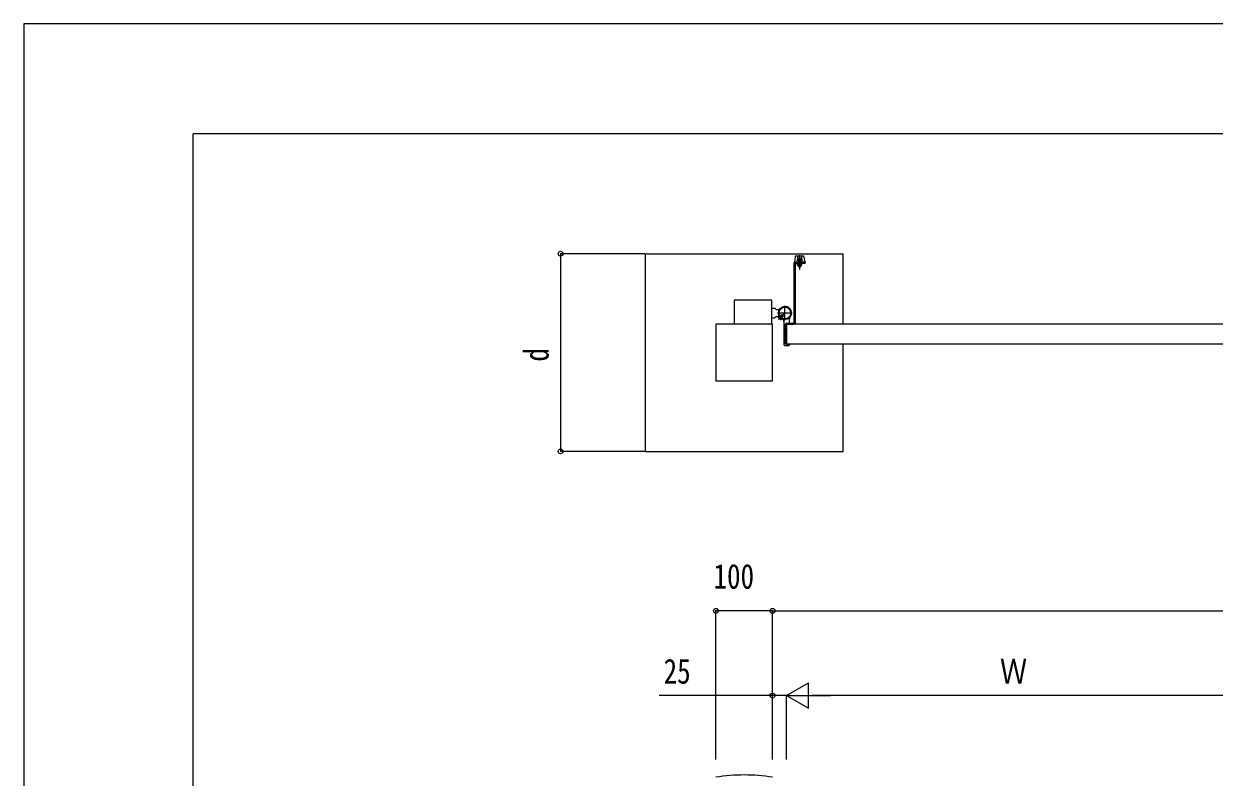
# Model space of a CAD drawing. Units: millimetres, scale not verified. Extents: x -4205 to 4205, y -2970 to 2970.
# Drawn here: x -4205 to -2098, y 1636 to 2970 of the extents above; entities that cross this region are included whole.
import ezdxf
from ezdxf.enums import TextEntityAlignment as Align

# ---------------------------------------------------------------- set-up
doc = ezdxf.new("R2010")
doc.units = ezdxf.units.MM
doc.header["$LTSCALE"] = 12
for name, color, linetype in [('0-4_YKK_A1', 4, 'Continuous'), ('0-5_YKK_D', 6, 'Continuous'), ('0-6_YKK_ZWAK', 7, 'Continuous')]:
    doc.layers.add(name, color=color, linetype=linetype)
doc.styles.add('ＭＳ ゴシック', font='')
doc.styles.get('ＭＳ ゴシック').set_extended_font_data('MS Gothic')

msp = doc.modelspace()

# ---------------------------------------------------------------- linework, layer by layer
at = {"layer": '0-4_YKK_A1'}
for p, q in [((-2839.72, 2557.27), (-2840.98, 2548)), ((-2837.73, 2559), (-2826.23, 2559)), ((-2836.98, 2552), (-2826.98, 2552)), ((-2835.48, 2559), (-2835.48, 2552)), ((-2833.98, 2552), (-2833.98, 2548)), ((-2833.32, 2542), (-2833.32, 2552)), ((-2831.98, 2560.33), (-2831.98, 2535.22)), ((-2830.64, 2542), (-2830.64, 2552)), ((-2829.98, 2552), (-2829.98, 2548)), ((-2829.98, 2551.5), (-2826.98, 2551.5)), ((-2828.48, 2559), (-2828.48, 2552)), ((-2826.98, 2552), (-2826.98, 2551.5)), ((-2824.24, 2557.27), (-2822.98, 2548)), ((-2754.98, 2438), (-2754.98, 2563)), ((-2841.98, 2546), (-2841.98, 2440)), ((-2822.98, 2548), (-2840.98, 2548)), ((-2839.98, 2548), (-2821.98, 2548)), ((-2839.98, 2546), (-2821.98, 2546)), ((-2839.98, 2546), (-2839.98, 2440)), ((-2831.98, 2546), (-2828.48, 2546)), ((-2831.98, 2545.7), (-2831.98, 2543.1)), ((-2828.48, 2546), (-2828.48, 2542.8)), ((-2821.98, 2548), (-2821.98, 2546)), ((-2947.98, 2479.5), (-2947.98, 2438)), ((-2945.98, 2481.5), (-2882.98, 2481.5)), ((-2880.98, 2438), (-2880.98, 2479.5)), ((-2880.98, 2466.5), (-2875.98, 2466.5)), ((-2873.48, 2464), (-2875.98, 2466.5)), ((-2857.98, 2445), (-2857.98, 2471)), ((-2880.98, 2449.5), (-2875.98, 2449.5)), ((-2873.48, 2452), (-2875.98, 2449.5)), ((-2873.48, 2464), (-2867.79, 2464)), ((-2873.48, 2452), (-2868.78, 2452)), ((-2844.98, 2458), (-2870.98, 2458)), ((-2869.53, 2446.45), (-2859.47, 2456.51)), ((-2866.3, 2451.58), (-2867.06, 2450.82)), ((-2866.7, 2452.11), (-2863.28, 2455.53)), ((-2862.82, 2455.06), (-2866.3, 2451.58)), ((-2864.4, 2449.68), (-2865.16, 2448.92)), ((-2860.92, 2453.16), (-2864.4, 2449.68)), ((-2860.46, 2452.7), (-2863.87, 2449.29)), ((-2863.28, 2455.53), (-2860.46, 2452.7)), ((-2849.98, 2438.8), (-2849.98, 2447.84)), ((-2859.98, 2443.06), (-2859.98, 2402.5)), ((-2856.98, 2403), (-2856.98, 2438)), ((-2854.98, 2440), (-2841.98, 2440)), ((-2854.98, 2438), (-2854.98, 2403)), ((-2854.98, 2403), (-2854.98, 2438)), ((-2854.98, 2438), (-2841.98, 2438)), ((-2854.68, 2438.3), (-2850.48, 2438.3)), ((-2856.98, 2405), (-2854.98, 2405)), ((-2854.98, 2403), (-2856.98, 2403)), ((-2854.68, 2402.7), (-2850.48, 2402.7)), ((-2849.98, 2402.2), (-2849.98, 2401.5)), ((-2857.98, 2400.5), (-2850.98, 2400.5))]:
    msp.add_line(p, q, dxfattribs=at)
for points in [[(-3104.98, 2213), (-3104.98, 2563), (-2754.98, 2563)], [(-2836.98, 2552), (-2836.98, 2551.5), (-2833.98, 2551.5)], [(-2833.98, 2552), (-2835.48, 2552), (-2835.1, 2553.41)], [(-2834.08, 2554.35), (-2833.13, 2552.4), (-2831.98, 2551.79)], [(-2829.88, 2554.35), (-2830.83, 2552.4), (-2831.98, 2551.79)], [(-2829.98, 2552), (-2828.48, 2552), (-2828.86, 2553.41)], [(-2828.48, 2542.8), (-2835.48, 2542.8), (-2835.48, 2546), (-2831.98, 2546)], [(-2867.53, 2451.28), (-2868.59, 2452.34), (-2869.31, 2451.08)], [(-2869.26, 2449.69), (-2867.21, 2450.4), (-2865.97, 2450.02)], [(-2863.87, 2449.29), (-2864.7, 2448.45), (-2867.53, 2451.28), (-2866.7, 2452.11)], [(-2866.29, 2446.72), (-2865.58, 2448.77), (-2865.97, 2450.02)], [(-2864.7, 2448.45), (-2863.64, 2447.39), (-2864.9, 2446.67)], [(-2054.98, 2438), (-2054.98, 2403), (-2854.98, 2403)], [(-2054.98, 2438), (-2854.98, 2438), (-2854.98, 2403)], [(-3104.98, 2213), (-2754.98, 2213), (-2754.98, 2403)]]:
    msp.add_lwpolyline(points, dxfattribs=at)
for points in [[(-2829.98, 2542), (-2833.98, 2542), (-2833.98, 2552), (-2829.98, 2552)], [(-2979.98, 2338), (-2879.98, 2338), (-2879.98, 2438), (-2979.98, 2438)]]:
    msp.add_lwpolyline(points, close=True, dxfattribs=at)
for radius in [11.5, 10.35]:
    msp.add_circle((-2857.98, 2458), radius, dxfattribs=at)
for centre, radius, start, end in [((-2837.73, 2557), 2, 90, 172.23483), ((-2833.85, 2553.07), 1.3, 104.0353, 165), ((-2831.98, 2545.6), 9, 75.9647, 104.0353), ((-2830.11, 2553.07), 1.3, 15, 75.9647), ((-2826.23, 2557), 2, 7.76517, 90), ((-2839.98, 2546), 2, 90, 180), ((-2833.73, 2540.8), 5.2, 70.34714, 109.65286), ((-2833.73, 2548), 5.2, 250.34714, 289.65286), ((-2835.44, 2542.3), 0.5, 8.21321, 90), ((-2831.98, 2542.8), 3, 188.21321, 351.78679), ((-2830.23, 2540.8), 5.2, 70.34714, 109.65286), ((-2830.23, 2548), 5.2, 250.34714, 289.65286), ((-2828.52, 2542.3), 0.5, 90, 171.78679), ((-2945.98, 2479.5), 2, 90, 180), ((-2882.98, 2479.5), 2, 360, 90), ((-2857.98, 2458), 11.5, 321.98772, 244.89722), ((-2868.19, 2450.43), 1.3, 150, 210.9647), ((-2861.59, 2454.39), 9, 210.9647, 239.0353), ((-2865.55, 2447.79), 1.3, 239.0353, 300), ((-2864.98, 2443.06), 5, 0.00002, 64.89722), ((-2844.98, 2447.84), 5, 141.98772, 180), ((-2854.98, 2438), 2, 90, 180), ((-2854.68, 2438), 0.3, 90, 180), ((-2850.48, 2438.8), 0.5, 270, 360), ((-2841.98, 2440), 2, 270, 0), ((-2857.98, 2402.5), 2, 180, 270), ((-2854.68, 2403), 0.3, 180, 270), ((-2850.48, 2402.2), 0.5, 360, 90), ((-2850.98, 2401.5), 1, 270, 360), ((-2929.98, 1320.23), 320, 80.9989, 99.0011)]:
    msp.add_arc(centre, radius, start, end, dxfattribs=at)
at = {"layer": '0-5_YKK_D'}
for p, q in [((-3105.98, 2563), (-3255.98, 2563)), ((-3254.98, 2563), (-3254.98, 2213)), ((-3105.98, 2213), (-3255.98, 2213)), ((-2979.98, 1667.85), (-2979.98, 1931.73)), ((-2879.98, 1930.73), (-2979.98, 1930.73)), ((-2879.98, 1667.85), (-2879.98, 1931.73)), ((-2879.98, 1667.85), (-2879.98, 1931.73)), ((-2879.98, 1930.73), (-409.98, 1930.73)), ((-2854.98, 1780.73), (-2816.01, 1803.23)), ((-2816.01, 1758.23), (-2816.01, 1803.23)), ((-2879.98, 1667.85), (-2879.98, 1781.73)), ((-2854.98, 1667.85), (-2854.98, 1781.73)), ((-2854.98, 1667.85), (-2854.98, 1781.73)), ((-2854.98, 1780.73), (-2816.01, 1758.23)), ((-2854.98, 1780.73), (-2777.04, 1780.73)), ((-2099.98, 1780.73), (-2809.98, 1780.73)), ((-2054.98, 1780.73), (-2132.92, 1780.73))]:
    msp.add_line(p, q, dxfattribs=at)
msp.add_lwpolyline([(-2854.98, 1780.73), (-2879.98, 1780.73), (-3080.66, 1780.73)], dxfattribs=at)
for centre in [(-3254.98, 2563), (-3254.98, 2213), (-2979.98, 1930.73), (-2879.98, 1930.73), (-2879.98, 1930.73), (-2879.98, 1780.73)]:
    msp.add_circle(centre, 4.25, dxfattribs=at)
at = {"layer": '0-6_YKK_ZWAK'}
for p in [(3895.02, 2775), (-3904.98, -2525)]:
    msp.add_line(p, (-3904.98, 2775), dxfattribs=at)
msp.add_lwpolyline([(-4205, -2970), (4205, -2970), (4205, 2970), (-4205, 2970)], close=True, dxfattribs=at)

# ---------------------------------------------------------------- texts
at = {"layer": '0-5_YKK_D', "style": 'ＭＳ ゴシック', "width": 0.8}
msp.add_text('d', height=43.99, rotation=90, dxfattribs=at).set_placement((-3262.98, 2372), align=Align.BOTTOM_LEFT)
for s, p in [('100', (-2984.38, 1956.73)), ('25', (-3072.66, 1788.73)), ('Ｗ', (-2477.38, 1788.73))]:
    msp.add_text(s, height=43.99, dxfattribs=at).set_placement(p, align=Align.BOTTOM_LEFT)

doc.saveas('drawing.dxf')
